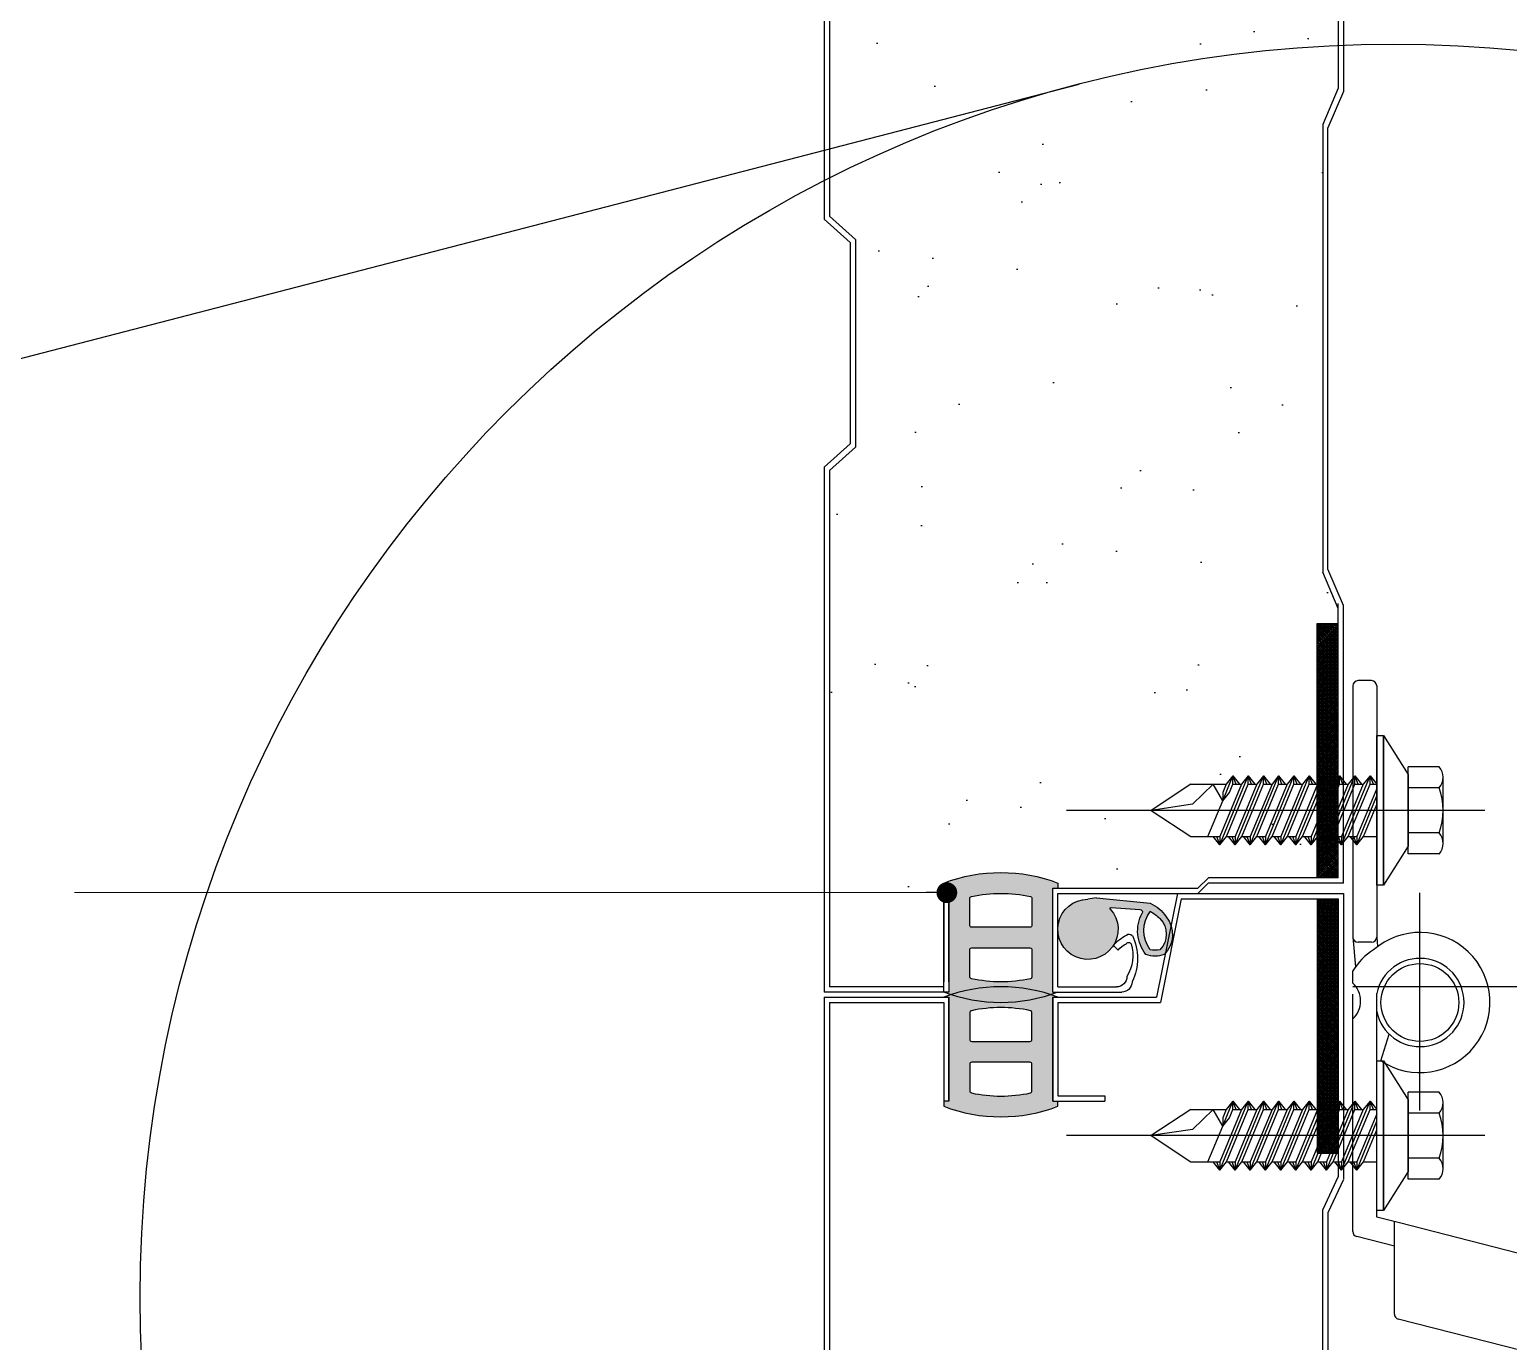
# Model space of a CAD drawing. Header units: millimetres. Extents: x 1448 to 104164, y -19509 to -89.
# Drawn here: x 103121.1 to 103263.5, y -901.5 to -775.2 of the extents above; entities that cross this region are included whole.
import ezdxf

# ---------------------------------------------------------------- set-up
doc = ezdxf.new("R2010")
doc.units = ezdxf.units.MM
doc.header["$LTSCALE"] = 60
doc.header["$MEASUREMENT"] = 0
doc.header["$PDSIZE"] = -10
doc.linetypes.add('CEN', pattern=[62, 60, -1, 0, -1])
doc.layers.get('0').update_dxf_attribs({"linetype": 'CONTINUOUS'})
doc.layers.get('Defpoints').update_dxf_attribs({"color": 171, "linetype": 'CONTINUOUS'})
for name, color, linetype in [('2', 3, 'CONTINUOUS'), ('BOLT', 8, 'CONTINUOUS'), ('cen', 14, 'CONTINUOUS'), ('DIM', 7, 'CONTINUOUS'), ('PANEL', 9, 'CONTINUOUS'), ('WID', 7, 'CONTINUOUS')]:
    doc.layers.add(name, color=color, linetype=linetype)
doc.styles.add('0T-OUT', font='H2GTRE.TTF')
doc.dimstyles.new('MAIN', dxfattribs={"dimtxt": 1.5, "dimasz": 0.5, "dimexe": 1, "dimexo": 2, "dimgap": 1, "dimtad": 1, "dimdec": 0, "dimdsep": 46, "dimlunit": 6, "dimtxsty": '0T-OUT', "dimblk": 'DOT', "dimcen": 2.5, "dimdle": 2, "dimclrd": 256, "dimclre": 256, "dimclrt": 3, "dimadec": 0, "dimazin": 0, "dimtfac": 1, "dimtdec": 0, "dimtix": 1, "dimtmove": 2, "dimatfit": 3, "dimldrblk": 'DOT', "dimfxl": 1, "dimtvp": 1, "dimtolj": 1, "dimtzin": 0, "dimlwd": 0, "dimlwe": 0, "dimarcsym": 0})

# ---------------------------------------------------------------- blocks, each defined once
blk = doc.blocks.new('*X8')
at = {"color": 0}
for p, q in [((586.88, 374.93), (588.76, 376.8)), ((586.88, 375.1), (588.58, 376.8)), ((586.88, 375.28), (588.4, 376.8)), ((586.88, 375.46), (588.23, 376.8)), ((586.88, 375.63), (588.05, 376.8)), ((586.88, 375.81), (587.87, 376.8)), ((586.88, 375.99), (587.7, 376.8)), ((586.88, 376.16), (587.52, 376.8)), ((586.88, 376.34), (587.34, 376.8)), ((586.88, 376.52), (587.17, 376.8)), ((586.88, 376.69), (586.99, 376.8)), ((588.86, 374.75), (586.88, 376.73)), ((588.68, 374.75), (586.88, 376.55)), ((588.5, 374.75), (586.88, 376.37)), ((588.33, 374.75), (586.88, 376.2)), ((588.15, 374.75), (586.88, 376.02)), ((589.03, 374.75), (586.98, 376.8)), ((587.06, 374.75), (589.11, 376.8)), ((589.21, 374.75), (587.16, 376.8)), ((587.24, 374.75), (589.29, 376.8)), ((589.39, 374.75), (587.34, 376.8)), ((587.41, 374.75), (589.46, 376.8)), ((589.56, 374.75), (587.51, 376.8)), ((587.59, 374.75), (589.64, 376.8)), ((589.74, 374.75), (587.69, 376.8)), ((587.77, 374.75), (589.82, 376.8)), ((589.92, 374.75), (587.87, 376.8)), ((587.95, 374.75), (590, 376.8)), ((590.09, 374.75), (588.04, 376.8)), ((588.12, 374.75), (590.17, 376.8)), ((590.27, 374.75), (588.22, 376.8)), ((588.3, 374.75), (590.35, 376.8)), ((590.45, 374.75), (588.4, 376.8)), ((588.48, 374.75), (590.53, 376.8)), ((590.63, 374.75), (588.58, 376.8)), ((588.65, 374.75), (590.7, 376.8)), ((590.8, 374.75), (588.75, 376.8)), ((588.83, 374.75), (590.88, 376.8)), ((590.98, 374.75), (588.93, 376.8)), ((589.01, 374.75), (591.06, 376.8)), ((591.16, 374.75), (589.11, 376.8)), ((589.18, 374.75), (591.23, 376.8)), ((591.33, 374.75), (589.28, 376.8)), ((589.36, 374.75), (591.41, 376.8)), ((591.51, 374.75), (589.46, 376.8)), ((589.54, 374.75), (591.59, 376.8)), ((591.69, 374.75), (589.64, 376.8)), ((589.71, 374.75), (591.76, 376.8)), ((591.86, 374.75), (589.81, 376.8)), ((589.89, 374.75), (591.94, 376.8)), ((592.04, 374.75), (589.99, 376.8)), ((590.07, 374.75), (592.12, 376.8)), ((592.22, 374.75), (590.17, 376.8)), ((590.24, 374.75), (592.29, 376.8)), ((592.39, 374.75), (590.34, 376.8)), ((590.42, 374.75), (592.47, 376.8)), ((592.57, 374.75), (590.52, 376.8)), ((590.6, 374.75), (592.65, 376.8)), ((592.75, 374.75), (590.7, 376.8)), ((590.77, 374.75), (592.82, 376.8)), ((592.92, 374.75), (590.87, 376.8)), ((590.95, 374.75), (593, 376.8)), ((593.1, 374.75), (591.05, 376.8)), ((591.13, 374.75), (593.18, 376.8)), ((593.28, 374.75), (591.23, 376.8)), ((591.3, 374.75), (593.35, 376.8)), ((593.45, 374.75), (591.4, 376.8)), ((591.48, 374.75), (593.53, 376.8)), ((593.63, 374.75), (591.58, 376.8)), ((591.66, 374.75), (593.71, 376.8)), ((593.81, 374.75), (591.76, 376.8)), ((591.83, 374.75), (593.88, 376.8)), ((593.98, 374.75), (591.93, 376.8)), ((592.01, 374.75), (594.06, 376.8)), ((594.16, 374.75), (592.11, 376.8)), ((592.19, 374.75), (594.24, 376.8)), ((594.34, 374.75), (592.29, 376.8)), ((592.36, 374.75), (594.41, 376.8)), ((594.51, 374.75), (592.46, 376.8)), ((592.54, 374.75), (594.59, 376.8)), ((594.69, 374.75), (592.64, 376.8)), ((592.72, 374.75), (594.77, 376.8)), ((594.87, 374.75), (592.82, 376.8)), ((592.89, 374.75), (594.94, 376.8)), ((595.04, 374.75), (592.99, 376.8)), ((593.07, 374.75), (595.12, 376.8)), ((595.22, 374.75), (593.17, 376.8)), ((593.25, 374.75), (595.3, 376.8)), ((595.4, 374.75), (593.35, 376.8)), ((593.43, 374.75), (595.48, 376.8)), ((595.57, 374.75), (593.52, 376.8)), ((593.6, 374.75), (595.65, 376.8)), ((595.75, 374.75), (593.7, 376.8)), ((593.78, 374.75), (595.83, 376.8)), ((595.93, 374.75), (593.88, 376.8)), ((593.96, 374.75), (596.01, 376.8)), ((596.11, 374.75), (594.06, 376.8)), ((594.13, 374.75), (596.18, 376.8)), ((596.28, 374.75), (594.23, 376.8)), ((594.31, 374.75), (596.36, 376.8)), ((596.46, 374.75), (594.41, 376.8)), ((594.49, 374.75), (596.54, 376.8)), ((596.64, 374.75), (594.59, 376.8)), ((594.66, 374.75), (596.71, 376.8)), ((596.81, 374.75), (594.76, 376.8)), ((594.84, 374.75), (596.89, 376.8)), ((596.99, 374.75), (594.94, 376.8)), ((595.02, 374.75), (597.07, 376.8)), ((597.17, 374.75), (595.12, 376.8)), ((595.19, 374.75), (597.24, 376.8)), ((597.34, 374.75), (595.29, 376.8)), ((595.37, 374.75), (597.42, 376.8)), ((597.52, 374.75), (595.47, 376.8)), ((595.55, 374.75), (597.6, 376.8)), ((597.7, 374.75), (595.65, 376.8)), ((595.72, 374.75), (597.77, 376.8)), ((597.87, 374.75), (595.82, 376.8)), ((595.9, 374.75), (597.95, 376.8)), ((598.05, 374.75), (596, 376.8)), ((596.08, 374.75), (598.13, 376.8)), ((598.23, 374.75), (596.18, 376.8)), ((596.25, 374.75), (598.3, 376.8)), ((598.4, 374.75), (596.35, 376.8)), ((596.43, 374.75), (598.48, 376.8)), ((598.58, 374.75), (596.53, 376.8)), ((596.61, 374.75), (598.66, 376.8)), ((598.76, 374.75), (596.71, 376.8)), ((596.78, 374.75), (598.83, 376.8)), ((598.93, 374.75), (596.88, 376.8)), ((596.96, 374.75), (599.01, 376.8)), ((599.11, 374.75), (597.06, 376.8)), ((597.14, 374.75), (599.19, 376.8)), ((599.29, 374.75), (597.24, 376.8)), ((597.31, 374.75), (599.36, 376.8)), ((599.46, 374.75), (597.41, 376.8)), ((597.49, 374.75), (599.54, 376.8)), ((599.64, 374.75), (597.59, 376.8)), ((597.67, 374.75), (599.72, 376.8)), ((599.82, 374.75), (597.77, 376.8)), ((597.84, 374.75), (599.89, 376.8)), ((599.99, 374.75), (597.94, 376.8)), ((598.02, 374.75), (600.07, 376.8)), ((600.17, 374.75), (598.12, 376.8)), ((598.2, 374.75), (600.25, 376.8)), ((600.35, 374.75), (598.3, 376.8)), ((598.37, 374.75), (600.42, 376.8)), ((600.52, 374.75), (598.47, 376.8)), ((598.55, 374.75), (600.6, 376.8)), ((600.7, 374.75), (598.65, 376.8)), ((598.73, 374.75), (600.78, 376.8)), ((600.88, 374.75), (598.83, 376.8)), ((598.91, 374.75), (600.96, 376.8)), ((601.05, 374.75), (599, 376.8)), ((599.08, 374.75), (601.13, 376.8)), ((601.23, 374.75), (599.18, 376.8)), ((599.26, 374.75), (601.31, 376.8)), ((601.41, 374.75), (599.36, 376.8)), ((599.44, 374.75), (601.49, 376.8)), ((601.59, 374.75), (599.54, 376.8)), ((599.61, 374.75), (601.66, 376.8)), ((601.76, 374.75), (599.71, 376.8)), ((599.79, 374.75), (601.84, 376.8)), ((601.94, 374.75), (599.89, 376.8)), ((599.97, 374.75), (602.02, 376.8)), ((602.12, 374.75), (600.07, 376.8)), ((600.14, 374.75), (602.19, 376.8)), ((602.29, 374.75), (600.24, 376.8)), ((600.32, 374.75), (602.37, 376.8)), ((602.47, 374.75), (600.42, 376.8)), ((600.5, 374.75), (602.55, 376.8)), ((602.65, 374.75), (600.6, 376.8)), ((600.67, 374.75), (602.72, 376.8)), ((602.82, 374.75), (600.77, 376.8)), ((600.85, 374.75), (602.9, 376.8)), ((603, 374.75), (600.95, 376.8)), ((601.03, 374.75), (603.08, 376.8)), ((603.18, 374.75), (601.13, 376.8)), ((601.2, 374.75), (603.25, 376.8)), ((603.35, 374.75), (601.3, 376.8)), ((601.38, 374.75), (603.43, 376.8)), ((603.53, 374.75), (601.48, 376.8)), ((601.56, 374.75), (603.61, 376.8)), ((603.71, 374.75), (601.66, 376.8)), ((601.73, 374.75), (603.78, 376.8)), ((603.88, 374.75), (601.83, 376.8)), ((601.91, 374.75), (603.96, 376.8)), ((604.06, 374.75), (602.01, 376.8)), ((602.09, 374.75), (604.14, 376.8)), ((604.24, 374.75), (602.19, 376.8)), ((602.26, 374.75), (604.31, 376.8)), ((604.41, 374.75), (602.36, 376.8)), ((602.44, 374.75), (604.49, 376.8)), ((604.59, 374.75), (602.54, 376.8)), ((602.62, 374.75), (604.67, 376.8)), ((604.77, 374.75), (602.72, 376.8)), ((602.79, 374.75), (604.84, 376.8)), ((604.94, 374.75), (602.89, 376.8)), ((602.97, 374.75), (605.02, 376.8)), ((605.12, 374.75), (603.07, 376.8)), ((603.15, 374.75), (605.2, 376.8)), ((605.3, 374.75), (603.25, 376.8)), ((603.32, 374.75), (605.37, 376.8)), ((605.47, 374.75), (603.42, 376.8)), ((603.5, 374.75), (605.55, 376.8)), ((605.65, 374.75), (603.6, 376.8)), ((603.68, 374.75), (605.73, 376.8)), ((605.83, 374.75), (603.78, 376.8)), ((603.85, 374.75), (605.9, 376.8)), ((606, 374.75), (603.95, 376.8)), ((604.03, 374.75), (606.08, 376.8)), ((606.18, 374.75), (604.13, 376.8)), ((604.21, 374.75), (606.26, 376.8)), ((606.36, 374.75), (604.31, 376.8)), ((604.39, 374.75), (606.44, 376.8)), ((606.54, 374.75), (604.49, 376.8)), ((604.56, 374.75), (606.61, 376.8)), ((606.71, 374.75), (604.66, 376.8)), ((604.74, 374.75), (606.79, 376.8)), ((606.89, 374.75), (604.84, 376.8)), ((604.92, 374.75), (606.97, 376.8)), ((607.07, 374.75), (605.02, 376.8)), ((605.09, 374.75), (607.14, 376.8)), ((607.24, 374.75), (605.19, 376.8)), ((605.27, 374.75), (607.32, 376.8)), ((607.42, 374.75), (605.37, 376.8)), ((605.45, 374.75), (607.5, 376.8)), ((607.6, 374.75), (605.55, 376.8)), ((605.62, 374.75), (607.67, 376.8)), ((607.77, 374.75), (605.72, 376.8)), ((605.8, 374.75), (607.85, 376.8)), ((607.95, 374.75), (605.9, 376.8)), ((605.98, 374.75), (608.03, 376.8)), ((608.13, 374.75), (606.08, 376.8)), ((606.15, 374.75), (608.2, 376.8)), ((608.3, 374.75), (606.25, 376.8)), ((606.33, 374.75), (608.38, 376.8)), ((608.48, 374.75), (606.43, 376.8)), ((606.51, 374.75), (608.56, 376.8)), ((608.66, 374.75), (606.61, 376.8)), ((606.68, 374.75), (608.73, 376.8)), ((608.83, 374.75), (606.78, 376.8)), ((606.86, 374.75), (608.91, 376.8)), ((609.01, 374.75), (606.96, 376.8)), ((607.04, 374.75), (609.09, 376.8)), ((609.19, 374.75), (607.14, 376.8)), ((607.21, 374.75), (609.26, 376.8)), ((609.36, 374.75), (607.31, 376.8)), ((607.39, 374.75), (609.44, 376.8)), ((609.54, 374.75), (607.49, 376.8)), ((607.57, 374.75), (609.62, 376.8)), ((609.72, 374.75), (607.67, 376.8)), ((607.74, 374.75), (609.79, 376.8)), ((609.89, 374.75), (607.84, 376.8)), ((607.92, 374.75), (609.97, 376.8)), ((610.07, 374.75), (608.02, 376.8)), ((608.1, 374.75), (610.15, 376.8)), ((610.25, 374.75), (608.2, 376.8)), ((608.27, 374.75), (610.32, 376.8)), ((610.42, 374.75), (608.37, 376.8)), ((608.45, 374.75), (610.5, 376.8)), ((610.6, 374.75), (608.55, 376.8)), ((608.63, 374.75), (610.68, 376.8)), ((610.78, 374.75), (608.73, 376.8)), ((608.8, 374.75), (610.85, 376.8)), ((610.95, 374.75), (608.9, 376.8)), ((608.98, 374.75), (611.03, 376.8)), ((611.13, 374.75), (609.08, 376.8)), ((609.16, 374.75), (611.21, 376.8)), ((611.31, 374.75), (609.26, 376.8)), ((611.38, 374.86), (609.43, 376.8)), ((609.51, 374.75), (611.38, 376.62)), ((611.38, 375.03), (609.61, 376.8)), ((609.69, 374.75), (611.38, 376.45)), ((611.38, 375.21), (609.79, 376.8)), ((609.87, 374.75), (611.38, 376.27)), ((611.38, 375.39), (609.97, 376.8)), ((610.04, 374.75), (611.38, 376.09)), ((611.38, 375.56), (610.14, 376.8)), ((611.38, 375.74), (610.32, 376.8)), ((611.38, 375.92), (610.5, 376.8)), ((611.38, 376.09), (610.67, 376.8)), ((611.38, 376.27), (610.85, 376.8)), ((611.38, 376.45), (611.03, 376.8)), ((611.38, 376.62), (611.2, 376.8)), ((587.97, 374.75), (586.88, 375.84)), ((587.8, 374.75), (586.88, 375.67)), ((587.62, 374.75), (586.88, 375.49)), ((587.44, 374.75), (586.88, 375.31)), ((587.27, 374.75), (586.88, 375.14)), ((587.09, 374.75), (586.88, 374.96)), ((586.91, 374.75), (586.88, 374.78)), ((610.22, 374.75), (611.38, 375.91)), ((610.4, 374.75), (611.38, 375.74)), ((610.57, 374.75), (611.38, 375.56)), ((610.75, 374.75), (611.38, 375.38)), ((610.93, 374.75), (611.38, 375.21)), ((611.1, 374.75), (611.38, 375.03)), ((611.28, 374.75), (611.38, 374.85))]:
    blk.add_line(p, q, dxfattribs=at)
blk = doc.blocks.new('SCREW')
at = {"ltscale": 0.3}
h = blk.add_hatch(color=256, dxfattribs=at)
h.paths.add_polyline_path([(-17822.67, 501566.09), (-17822.17, 501566.09, 0.183952), (-17833.17, 501566.09), (-17832.67, 501566.09), (-17832.67, 501556.09), (-17833.17, 501556.09), (-17833.17, 501555.59, 0.183952), (-17822.17, 501555.59), (-17822.17, 501556.09), (-17822.67, 501556.09)])
h.paths.add_polyline_path([(-17824.67, 501562.04, -0.414214), (-17824.87, 501561.84), (-17830.47, 501561.84, -0.414214), (-17830.67, 501562.04), (-17830.67, 501564.6, -0.353166), (-17830.51, 501564.8, -0.106822), (-17824.83, 501564.8, -0.353167), (-17824.67, 501564.6)], flags=16)
h.paths.add_polyline_path([(-17824.67, 501559.64), (-17824.67, 501557.08, -0.353166), (-17824.83, 501556.88, -0.106822), (-17830.51, 501556.88, -0.353167), (-17830.67, 501557.08), (-17830.67, 501559.64, -0.414214), (-17830.47, 501559.84), (-17824.87, 501559.84, -0.414214)], flags=16)
h = blk.add_hatch(color=256, dxfattribs=at)
h.paths.add_polyline_path([(-17819.3, 501557.14), (-17818.45, 501557), (-17813.29, 501557.53, 0.151824), (-17811.76, 501558.84, 0.386669), (-17811.94, 501562.47, 0.178134), (-17813.7, 501562.47, 0.298755), (-17814.07, 501558.51, -0.584984), (-17814.28, 501558.13), (-17817.03, 501557.93, -0.709673), (-17817.12, 501558.09, 1.396457), (-17822.17, 501560.26), (-17822.17, 501559.81, 0.389014)])
h.paths.add_polyline_path([(-17813.28, 501562, 0.329487), (-17813.28, 501558.31, 0.09197), (-17812.25, 501559.13, 0.386814), (-17812.35, 501562, 0.102245)], flags=16)
at = {"layer": '2', "ltscale": 0.3}
h = blk.add_hatch(dxfattribs=at)
h.set_pattern_fill('AR-SAND', scale=10, style=0)
h.set_pattern_definition([(37.5, (0, 0), (-0.6299336, 19.2682377), [0, -15.2, 0, -17, 0, -16.25]), (7.5, (0, 0), (17.697767, 28.2214607), [0, -8.2, 0, -13.7, 0, -5.25]), (327.5, (-12.3, 0), (31.1414186, 0.05659054), [0, -5, 0, -18, 0, -23.5]), (317.5, (-12.3, 0), (30.061266, 8.7767556), [0, -2.5, 0, -11.8, 0, -13.5])])
h.paths.add_polyline_path([(-17795.17, 501479.03), (-17796.67, 501482.53), (-17796.67, 501525.65), (-17795.17, 501529.15), (-17795.17, 501530.59), (-17797.22, 501530.59), (-17797.22, 501555.09), (-17807.67, 501555.09), (-17808.69, 501556.09), (-17822.17, 501556.09), (-17822.17, 501555.59, -0.183952), (-17833.17, 501555.59), (-17833.17, 501556.09), (-17833.17, 501565.59), (-17844.17, 501565.59), (-17844.17, 501515.84), (-17841.67, 501513.59), (-17841.67, 501493.59), (-17844.17, 501491.34), (-17844.17, 501390.84), (-17841.67, 501388.59), (-17841.67, 501368.59), (-17844.17, 501366.34), (-17844.17, 501265.84), (-17841.67, 501263.59), (-17841.67, 501243.59), (-17844.17, 501241.34), (-17844.17, 501140.84), (-17841.67, 501138.59), (-17841.67, 501118.59), (-17844.17, 501116.34), (-17844.17, 501066.59), (-17833.17, 501066.59), (-17833.17, 501076.09), (-17833.17, 501076.59, -0.183952), (-17822.17, 501076.59), (-17822.17, 501076.09), (-17817.67, 501076.09), (-17817.67, 501075.59), (-17822.17, 501075.59), (-17822.17, 501066.59), (-17812.3, 501066.59), (-17810.3, 501056.59), (-17797.22, 501056.59), (-17797.22, 501081.09), (-17795.17, 501081.09), (-17795.17, 501083.34), (-17796.67, 501086.53), (-17796.67, 501129.65), (-17795.17, 501133.15), (-17795.17, 501182.03), (-17796.67, 501185.53), (-17796.67, 501228.65), (-17795.17, 501232.15), (-17795.17, 501281.03), (-17796.67, 501284.53), (-17796.67, 501327.65), (-17795.17, 501331.15), (-17795.17, 501380.03), (-17796.67, 501383.53), (-17796.67, 501426.65), (-17795.17, 501430.15)])
for p, q in [((-17832.67, 501556.09), (-17832.67, 501566.09)), ((-17822.67, 501566.09), (-17822.67, 501556.09)), ((-17833.17, 501565.59), (-17833.17, 501556.09)), ((-17832.67, 501565.09), (-17832.67, 501556.09)), ((-17832.67, 501556.09), (-17832.67, 501565.09)), ((-17832.67, 501556.09), (-17832.67, 501565.09)), ((-17832.67, 501565.09), (-17832.67, 501556.09)), ((-17832.67, 501564.09), (-17832.67, 501558.09)), ((-17822.67, 501564.09), (-17822.67, 501558.09)), ((-17832.67, 501556.09), (-17833.17, 501556.09)), ((-17832.67, 501556.09), (-17833.17, 501556.09)), ((-17797.22, 501555.09), (-17797.22, 501530.59)), ((-17797.22, 501530.59), (-17795.17, 501530.59))]:
    blk.add_line(p, q)
at = {"layer": 'PANEL'}
for p, q in [((-17844.67, 501515.53), (-17844.67, 501566.09)), ((-17832.67, 501566.09), (-17844.67, 501566.09)), ((-17833.17, 501566.09), (-17833.17, 501565.59)), ((-17822.67, 501566.09), (-17816.03, 501566.09)), ((-17844.17, 501515.84), (-17844.17, 501565.59)), ((-17833.17, 501565.59), (-17844.17, 501565.59)), ((-17833.17, 501556.59), (-17833.17, 501565.09)), ((-17822.17, 501565.59), (-17822.17, 501556.59)), ((-17822.17, 501565.59), (-17816.53, 501565.59)), ((-17816.82, 501561.59), (-17816.37, 501562.05)), ((-17822.67, 501556.09), (-17808.69, 501556.09)), ((-17822.17, 501556.59), (-17808.69, 501556.59)), ((-17808.69, 501556.59), (-17807.69, 501555.59)), ((-17808.69, 501556.09), (-17807.67, 501555.09)), ((-17794.67, 501555.59), (-17807.69, 501555.59)), ((-17795.17, 501555.09), (-17807.67, 501555.09)), ((-17795.17, 501555.09), (-17795.17, 501528.65)), ((-17794.67, 501555.59), (-17794.67, 501528.84)), ((-17795.17, 501529.15), (-17796.67, 501525.65)), ((-17794.67, 501528.84), (-17796.17, 501525.34)), ((-17796.67, 501482.53), (-17796.67, 501525.65)), ((-17796.17, 501525.34), (-17796.17, 501482.84)), ((-17844.67, 501515.53), (-17842.17, 501513.28)), ((-17844.17, 501515.84), (-17841.67, 501513.59)), ((-17842.17, 501493.9), (-17842.17, 501513.28)), ((-17841.67, 501493.59), (-17841.67, 501513.59)), ((-17844.67, 501491.65), (-17842.17, 501493.9)), ((-17844.17, 501491.34), (-17841.67, 501493.59)), ((-17844.67, 501390.53), (-17844.67, 501491.65)), ((-17844.17, 501390.84), (-17844.17, 501491.34)), ((-17795.17, 501479.03), (-17796.67, 501482.53)), ((-17794.67, 501479.34), (-17796.17, 501482.84)), ((-17795.17, 501430.15), (-17795.17, 501479.03)), ((-17794.67, 501429.84), (-17794.67, 501479.34))]:
    blk.add_line(p, q, dxfattribs=at)
blk.add_lwpolyline([(-17815.13, 501561.45, 0.221108), (-17815.53, 501564.59, 0.414214), (-17816.53, 501565.59)], format="xyb", dxfattribs=at)
for centre, radius, start, end in [((-17816.03, 501565.09), 1, 0, 90), ((-17819.66, 501562.83), 5.15, 334.6416, 25.9827), ((-17814.03, 501563.86), 3.6, 218.9897, 244.6096), ((-17814.85, 501563.19), 1.9, 217.0532, 247.355), ((-17815.36, 501561.55), 0.25, 205.5384, 337.4327), ((-17815.3, 501560.9), 0.4, 227.2484, 317.0237)]:
    blk.add_arc(centre, radius, start, end, dxfattribs=at)
at = {"layer": 'WID', "color": 4}
for p, q in [((-17818.45, 501557), (-17813.29, 501557.53)), ((-17817.05, 501557.93), (-17814.28, 501558.13))]:
    blk.add_line(p, q, dxfattribs=at)
at = {"layer": 'WID'}
for p, q in [((-17833.17, 501556.09), (-17833.17, 501555.59)), ((-17822.17, 501555.59), (-17822.17, 501556.09)), ((-17818.45, 501557), (-17819.3, 501557.14))]:
    blk.add_line(p, q, dxfattribs=at)
for points in [[(-17824.87, 501561.84, 0.414214), (-17824.67, 501562.04), (-17824.67, 501564.6, 0.353163), (-17824.83, 501564.8, 0.106823), (-17830.51, 501564.8, 0.353163), (-17830.67, 501564.6), (-17830.67, 501562.04, 0.414214), (-17830.47, 501561.84)], [(-17824.83, 501556.88, 0.353163), (-17824.67, 501557.08), (-17824.67, 501559.64, 0.414214), (-17824.87, 501559.84), (-17830.47, 501559.84, 0.414214), (-17830.67, 501559.64), (-17830.67, 501557.08, 0.353163), (-17830.51, 501556.88, 0.106823)]]:
    blk.add_lwpolyline(points, format="xyb", close=True, dxfattribs=at)
at = {"layer": 'WID', "color": 4}
blk.add_lwpolyline([(-17813.29, 501557.53, 0.151824), (-17811.76, 501558.84, 0.386669), (-17811.94, 501562.47, 0.178134), (-17813.7, 501562.47, 0.300876), (-17814.06, 501558.49)], format="xyb", dxfattribs=at)
at = {"layer": 'WID'}
for centre, radius, start, end in [((-17827.67, 501551.65), 15.46, 69.1537, 110.8463), ((-17817.05, 501558.03), 0.1, 138.8627, 270), ((-17827.67, 501570.03), 15.46, 249.1537, 290.8463)]:
    blk.add_arc(centre, radius, start, end, dxfattribs=at)
at = {"layer": 'WID', "color": 4}
for centre, radius, start, end in [((-17819.28, 501560.04), 2.9, 317.9056, 269.4832), ((-17810.78, 501560.16), 3.11, 143.5272, 216.4728), ((-17812.82, 501559.76), 2.3, 78.3241, 101.6759), ((-17813.88, 501560.51), 2.14, 315.6901, 44.3099), ((-17814.97, 501561.49), 3.6, 297.8838, 316.5087), ((-17814.28, 501558.38), 0.25, 270, 24.8363)]:
    blk.add_arc(centre, radius, start, end, dxfattribs=at)
at = {"rotation": 90}
blk.add_blockref('*X8', (-17420.42, 500943.71), dxfattribs=at)
blk = doc.blocks.new('SH')
at = {"color": 7, "linetype": 'CEN'}
for p, q in [((-17791.97, 501589.09), (-17793.27, 501589.09)), ((-17791.97, 501563.89), (-17793.27, 501563.89))]:
    blk.add_line(p, q, dxfattribs=at)
at = {"color": 1}
blk.add_line((-17787.31, 501547.68), (-17787.31, 501568.66), dxfattribs=at)
at = {"color": 7}
for p, q in [((-17793.77, 501559.96), (-17793.77, 501561.13)), ((-17791.47, 501537.42), (-17791.47, 501558.96)), ((-17793.77, 501536.03), (-17793.77, 501556.51)), ((-17789.77, 501528.08), (-17789.77, 501536.99))]:
    blk.add_line(p, q, dxfattribs=at)
for p, q in [((-17789.27, 501536.86), (-17791.47, 501537.42)), ((-17772.25, 501532.5), (-17789.27, 501536.86)), ((-17789.77, 501534.61), (-17793.39, 501535.54)), ((-17724.85, 501511.06), (-17789.39, 501527.6))]:
    blk.add_line(p, q)
for centre, start, end in [((-17793.27, 501588.59), 90, 180), ((-17791.97, 501588.59), 0, 90), ((-17793.27, 501564.39), 180, 270), ((-17791.97, 501564.39), 270, 0)]:
    blk.add_arc(centre, 0.5, start, end, dxfattribs=at)
for centre in [(-17793.27, 501536.03), (-17789.27, 501528.08)]:
    blk.add_arc(centre, 0.5, 180, 255.6272)
at = {"layer": '2', "ltscale": 0.3}
blk.add_line((-17793.77, 501556.51), (-17793.77, 501558.88), dxfattribs=at)
at = {"layer": 'Defpoints', "color": 0, "linetype": 'ByBlock'}
blk.add_point((-17786.09, 501558.09), dxfattribs=at)
at = {"layer": 'DIM', "color": 7}
for p, q in [((-17793.77, 501588.59), (-17793.77, 501564.39)), ((-17791.47, 501588.59), (-17791.47, 501564.39)), ((-17793.77, 501564.39), (-17793.52, 501561.51)), ((-17791.47, 501564.39), (-17791.39, 501563.47)), ((-17791.06, 501552.48), (-17790.27, 501555.05))]:
    blk.add_line(p, q, dxfattribs=at)
blk.add_circle((-17787.31, 501558.09), 3.75, dxfattribs=at)
for centre, radius, start, end in [((-17787.31, 501558.09), 6.75, 236.1855, 131.4873), ((-17788.65, 501558.07), 5.97, 121.6306, 149.0857), ((-17787.31, 501558.09), 4.25, 191.755, 168.245), ((-17795.39, 501558.23), 2.37, 313.3216, 46.6784)]:
    blk.add_arc(centre, radius, start, end, dxfattribs=at)
blk = doc.blocks.new('*X25')
at = {"color": 0}
for p, q in [((112.38, 374.89), (114.29, 376.8)), ((112.38, 375.07), (114.11, 376.8)), ((112.38, 375.25), (113.94, 376.8)), ((112.38, 375.43), (113.76, 376.8)), ((112.38, 375.6), (113.58, 376.8)), ((112.38, 375.78), (113.41, 376.8)), ((112.38, 375.96), (113.23, 376.8)), ((112.38, 376.13), (113.05, 376.8)), ((112.38, 376.31), (112.87, 376.8)), ((112.38, 376.49), (112.7, 376.8)), ((112.38, 376.66), (112.52, 376.8)), ((114.39, 374.75), (112.38, 376.76)), ((114.21, 374.75), (112.38, 376.58)), ((114.04, 374.75), (112.38, 376.41)), ((113.86, 374.75), (112.38, 376.23)), ((113.68, 374.75), (112.38, 376.05)), ((112.42, 374.75), (114.47, 376.8)), ((114.57, 374.75), (112.52, 376.8)), ((112.59, 374.75), (114.64, 376.8)), ((114.74, 374.75), (112.69, 376.8)), ((112.77, 374.75), (114.82, 376.8)), ((114.92, 374.75), (112.87, 376.8)), ((112.95, 374.75), (115, 376.8)), ((115.1, 374.75), (113.05, 376.8)), ((113.12, 374.75), (115.17, 376.8)), ((115.27, 374.75), (113.22, 376.8)), ((113.3, 374.75), (115.35, 376.8)), ((115.45, 374.75), (113.4, 376.8)), ((113.48, 374.75), (115.53, 376.8)), ((115.63, 374.75), (113.58, 376.8)), ((113.65, 374.75), (115.7, 376.8)), ((115.8, 374.75), (113.75, 376.8)), ((113.83, 374.75), (115.88, 376.8)), ((115.98, 374.75), (113.93, 376.8)), ((114.01, 374.75), (116.06, 376.8)), ((116.16, 374.75), (114.11, 376.8)), ((114.18, 374.75), (116.23, 376.8)), ((116.33, 374.75), (114.28, 376.8)), ((114.36, 374.75), (116.41, 376.8)), ((116.51, 374.75), (114.46, 376.8)), ((114.54, 374.75), (116.59, 376.8)), ((116.69, 374.75), (114.64, 376.8)), ((114.71, 374.75), (116.76, 376.8)), ((116.86, 374.75), (114.81, 376.8)), ((114.89, 374.75), (116.94, 376.8)), ((117.04, 374.75), (114.99, 376.8)), ((115.07, 374.75), (117.12, 376.8)), ((117.22, 374.75), (115.17, 376.8)), ((115.24, 374.75), (117.29, 376.8)), ((117.39, 374.75), (115.34, 376.8)), ((115.42, 374.75), (117.47, 376.8)), ((117.57, 374.75), (115.52, 376.8)), ((115.6, 374.75), (117.65, 376.8)), ((117.75, 374.75), (115.7, 376.8)), ((115.77, 374.75), (117.82, 376.8)), ((117.92, 374.75), (115.87, 376.8)), ((115.95, 374.75), (118, 376.8)), ((118.1, 374.75), (116.05, 376.8)), ((116.13, 374.75), (118.18, 376.8)), ((118.28, 374.75), (116.23, 376.8)), ((116.3, 374.75), (118.35, 376.8)), ((118.45, 374.75), (116.4, 376.8)), ((116.48, 374.75), (118.53, 376.8)), ((118.63, 374.75), (116.58, 376.8)), ((116.66, 374.75), (118.71, 376.8)), ((118.81, 374.75), (116.76, 376.8)), ((116.84, 374.75), (118.89, 376.8)), ((118.98, 374.75), (116.93, 376.8)), ((117.01, 374.75), (119.06, 376.8)), ((119.16, 374.75), (117.11, 376.8)), ((117.19, 374.75), (119.24, 376.8)), ((119.34, 374.75), (117.29, 376.8)), ((117.37, 374.75), (119.42, 376.8)), ((119.52, 374.75), (117.47, 376.8)), ((117.54, 374.75), (119.59, 376.8)), ((119.69, 374.75), (117.64, 376.8)), ((117.72, 374.75), (119.77, 376.8)), ((119.87, 374.75), (117.82, 376.8)), ((117.9, 374.75), (119.95, 376.8)), ((120.05, 374.75), (118, 376.8)), ((118.07, 374.75), (120.12, 376.8)), ((120.22, 374.75), (118.17, 376.8)), ((118.25, 374.75), (120.3, 376.8)), ((120.4, 374.75), (118.35, 376.8)), ((118.43, 374.75), (120.48, 376.8)), ((120.58, 374.75), (118.53, 376.8)), ((118.6, 374.75), (120.65, 376.8)), ((120.75, 374.75), (118.7, 376.8)), ((118.78, 374.75), (120.83, 376.8)), ((120.93, 374.75), (118.88, 376.8)), ((118.96, 374.75), (121.01, 376.8)), ((121.11, 374.75), (119.06, 376.8)), ((119.13, 374.75), (121.18, 376.8)), ((121.28, 374.75), (119.23, 376.8)), ((119.31, 374.75), (121.36, 376.8)), ((121.46, 374.75), (119.41, 376.8)), ((119.49, 374.75), (121.54, 376.8)), ((121.64, 374.75), (119.59, 376.8)), ((119.66, 374.75), (121.71, 376.8)), ((121.81, 374.75), (119.76, 376.8)), ((119.84, 374.75), (121.89, 376.8)), ((121.99, 374.75), (119.94, 376.8)), ((120.02, 374.75), (122.07, 376.8)), ((122.17, 374.75), (120.12, 376.8)), ((120.19, 374.75), (122.24, 376.8)), ((122.34, 374.75), (120.29, 376.8)), ((120.37, 374.75), (122.42, 376.8)), ((122.52, 374.75), (120.47, 376.8)), ((120.55, 374.75), (122.6, 376.8)), ((122.7, 374.75), (120.65, 376.8)), ((120.72, 374.75), (122.77, 376.8)), ((122.87, 374.75), (120.82, 376.8)), ((120.9, 374.75), (122.95, 376.8)), ((123.05, 374.75), (121, 376.8)), ((121.08, 374.75), (123.13, 376.8)), ((123.23, 374.75), (121.18, 376.8)), ((121.25, 374.75), (123.3, 376.8)), ((123.4, 374.75), (121.35, 376.8)), ((121.43, 374.75), (123.48, 376.8)), ((123.58, 374.75), (121.53, 376.8)), ((121.61, 374.75), (123.66, 376.8)), ((123.76, 374.75), (121.71, 376.8)), ((121.78, 374.75), (123.83, 376.8)), ((123.93, 374.75), (121.88, 376.8)), ((121.96, 374.75), (124.01, 376.8)), ((124.11, 374.75), (122.06, 376.8)), ((122.14, 374.75), (124.19, 376.8)), ((124.29, 374.75), (122.24, 376.8)), ((122.32, 374.75), (124.37, 376.8)), ((124.47, 374.75), (122.42, 376.8)), ((122.49, 374.75), (124.54, 376.8)), ((124.64, 374.75), (122.59, 376.8)), ((122.67, 374.75), (124.72, 376.8)), ((124.82, 374.75), (122.77, 376.8)), ((122.85, 374.75), (124.9, 376.8)), ((125, 374.75), (122.95, 376.8)), ((123.02, 374.75), (125.07, 376.8)), ((125.17, 374.75), (123.12, 376.8)), ((123.2, 374.75), (125.25, 376.8)), ((125.35, 374.75), (123.3, 376.8)), ((123.38, 374.75), (125.43, 376.8)), ((125.53, 374.75), (123.48, 376.8)), ((123.55, 374.75), (125.6, 376.8)), ((125.7, 374.75), (123.65, 376.8)), ((123.73, 374.75), (125.78, 376.8)), ((125.88, 374.75), (123.83, 376.8)), ((123.91, 374.75), (125.96, 376.8)), ((126.06, 374.75), (124.01, 376.8)), ((124.08, 374.75), (126.13, 376.8)), ((126.23, 374.75), (124.18, 376.8)), ((124.26, 374.75), (126.31, 376.8)), ((126.41, 374.75), (124.36, 376.8)), ((124.44, 374.75), (126.49, 376.8)), ((126.59, 374.75), (124.54, 376.8)), ((124.61, 374.75), (126.66, 376.8)), ((126.76, 374.75), (124.71, 376.8)), ((124.79, 374.75), (126.84, 376.8)), ((126.94, 374.75), (124.89, 376.8)), ((124.97, 374.75), (127.02, 376.8)), ((127.12, 374.75), (125.07, 376.8)), ((125.14, 374.75), (127.19, 376.8)), ((127.29, 374.75), (125.24, 376.8)), ((125.32, 374.75), (127.37, 376.8)), ((127.47, 374.75), (125.42, 376.8)), ((125.5, 374.75), (127.55, 376.8)), ((127.65, 374.75), (125.6, 376.8)), ((125.67, 374.75), (127.72, 376.8)), ((127.82, 374.75), (125.77, 376.8)), ((125.85, 374.75), (127.9, 376.8)), ((128, 374.75), (125.95, 376.8)), ((126.03, 374.75), (128.08, 376.8)), ((128.18, 374.75), (126.13, 376.8)), ((126.2, 374.75), (128.25, 376.8)), ((128.35, 374.75), (126.3, 376.8)), ((126.38, 374.75), (128.43, 376.8)), ((128.53, 374.75), (126.48, 376.8)), ((126.56, 374.75), (128.61, 376.8)), ((128.71, 374.75), (126.66, 376.8)), ((126.73, 374.75), (128.78, 376.8)), ((128.88, 374.75), (126.83, 376.8)), ((126.91, 374.75), (128.96, 376.8)), ((129.06, 374.75), (127.01, 376.8)), ((127.09, 374.75), (129.14, 376.8)), ((129.24, 374.75), (127.19, 376.8)), ((127.26, 374.75), (129.31, 376.8)), ((129.41, 374.75), (127.36, 376.8)), ((127.44, 374.75), (129.49, 376.8)), ((129.59, 374.75), (127.54, 376.8)), ((127.62, 374.75), (129.67, 376.8)), ((129.77, 374.75), (127.72, 376.8)), ((127.8, 374.75), (129.85, 376.8)), ((129.95, 374.75), (127.9, 376.8)), ((127.97, 374.75), (130.02, 376.8)), ((130.12, 374.75), (128.07, 376.8)), ((128.15, 374.75), (130.2, 376.8)), ((130.3, 374.75), (128.25, 376.8)), ((128.33, 374.75), (130.38, 376.8)), ((130.48, 374.75), (128.43, 376.8)), ((128.5, 374.75), (130.55, 376.8)), ((130.65, 374.75), (128.6, 376.8)), ((128.68, 374.75), (130.73, 376.8)), ((130.83, 374.75), (128.78, 376.8)), ((128.86, 374.75), (130.91, 376.8)), ((131.01, 374.75), (128.96, 376.8)), ((129.03, 374.75), (131.08, 376.8)), ((131.18, 374.75), (129.13, 376.8)), ((129.21, 374.75), (131.26, 376.8)), ((131.36, 374.75), (129.31, 376.8)), ((129.39, 374.75), (131.44, 376.8)), ((131.54, 374.75), (129.49, 376.8)), ((129.56, 374.75), (131.61, 376.8)), ((131.71, 374.75), (129.66, 376.8)), ((129.74, 374.75), (131.79, 376.8)), ((131.89, 374.75), (129.84, 376.8)), ((129.92, 374.75), (131.97, 376.8)), ((132.07, 374.75), (130.02, 376.8)), ((130.09, 374.75), (132.14, 376.8)), ((132.24, 374.75), (130.19, 376.8)), ((130.27, 374.75), (132.32, 376.8)), ((132.42, 374.75), (130.37, 376.8)), ((130.45, 374.75), (132.5, 376.8)), ((132.6, 374.75), (130.55, 376.8)), ((130.62, 374.75), (132.67, 376.8)), ((132.77, 374.75), (130.72, 376.8)), ((130.8, 374.75), (132.85, 376.8)), ((132.95, 374.75), (130.9, 376.8)), ((130.98, 374.75), (133.03, 376.8)), ((133.13, 374.75), (131.08, 376.8)), ((131.15, 374.75), (133.2, 376.8)), ((133.3, 374.75), (131.25, 376.8)), ((131.33, 374.75), (133.38, 376.8)), ((133.48, 374.75), (131.43, 376.8)), ((131.51, 374.75), (133.56, 376.8)), ((133.66, 374.75), (131.61, 376.8)), ((131.68, 374.75), (133.73, 376.8)), ((133.83, 374.75), (131.78, 376.8)), ((131.86, 374.75), (133.91, 376.8)), ((134.01, 374.75), (131.96, 376.8)), ((132.04, 374.75), (134.09, 376.8)), ((134.19, 374.75), (132.14, 376.8)), ((132.21, 374.75), (134.26, 376.8)), ((134.36, 374.75), (132.31, 376.8)), ((132.39, 374.75), (134.44, 376.8)), ((134.54, 374.75), (132.49, 376.8)), ((132.57, 374.75), (134.62, 376.8)), ((134.72, 374.75), (132.67, 376.8)), ((132.75, 374.75), (134.8, 376.8)), ((134.89, 374.75), (132.84, 376.8)), ((132.92, 374.75), (134.97, 376.8)), ((135.07, 374.75), (133.02, 376.8)), ((133.1, 374.75), (135.15, 376.8)), ((135.25, 374.75), (133.2, 376.8)), ((133.28, 374.75), (135.33, 376.8)), ((135.43, 374.75), (133.38, 376.8)), ((133.45, 374.75), (135.5, 376.8)), ((135.6, 374.75), (133.55, 376.8)), ((133.63, 374.75), (135.68, 376.8)), ((135.78, 374.75), (133.73, 376.8)), ((133.81, 374.75), (135.86, 376.8)), ((135.96, 374.75), (133.91, 376.8)), ((133.98, 374.75), (136.03, 376.8)), ((136.13, 374.75), (134.08, 376.8)), ((134.16, 374.75), (136.21, 376.8)), ((136.31, 374.75), (134.26, 376.8)), ((134.34, 374.75), (136.39, 376.8)), ((136.49, 374.75), (134.44, 376.8)), ((134.51, 374.75), (136.56, 376.8)), ((136.66, 374.75), (134.61, 376.8)), ((134.69, 374.75), (136.74, 376.8)), ((136.84, 374.75), (134.79, 376.8)), ((134.87, 374.75), (136.88, 376.77)), ((136.88, 374.89), (134.97, 376.8)), ((135.04, 374.75), (136.88, 376.59)), ((136.88, 375.06), (135.14, 376.8)), ((135.22, 374.75), (136.88, 376.41)), ((136.88, 375.24), (135.32, 376.8)), ((135.4, 374.75), (136.88, 376.24)), ((136.88, 375.42), (135.5, 376.8)), ((135.57, 374.75), (136.88, 376.06)), ((136.88, 375.59), (135.67, 376.8)), ((136.88, 375.77), (135.85, 376.8)), ((136.88, 375.95), (136.03, 376.8)), ((136.88, 376.12), (136.2, 376.8)), ((136.88, 376.3), (136.38, 376.8)), ((136.88, 376.48), (136.56, 376.8)), ((136.88, 376.65), (136.73, 376.8)), ((113.5, 374.75), (112.38, 375.88)), ((113.33, 374.75), (112.38, 375.7)), ((113.15, 374.75), (112.38, 375.52)), ((112.97, 374.75), (112.38, 375.35)), ((112.8, 374.75), (112.38, 375.17)), ((112.62, 374.75), (112.38, 374.99)), ((112.44, 374.75), (112.38, 374.82)), ((135.75, 374.75), (136.88, 375.88)), ((135.93, 374.75), (136.88, 375.71)), ((136.1, 374.75), (136.88, 375.53)), ((136.28, 374.75), (136.88, 375.35)), ((136.46, 374.75), (136.88, 375.18)), ((136.63, 374.75), (136.88, 375)), ((136.81, 374.75), (136.88, 374.82))]:
    blk.add_line(p, q, dxfattribs=at)
blk = doc.blocks.new('SELF')
at = {"layer": 'BOLT'}
for p, q in [((-19170.62, 501464.27), (-19174.32, 501464.27)), ((-19174.32, 501453.77), (-19174.32, 501464.27)), ((-19200.49, 501462.17), (-19196.23, 501462.17)), ((-19195.43, 501462.17), (-19194.4, 501462.17)), ((-19193.6, 501462.17), (-19192.57, 501462.17)), ((-19191.76, 501462.17), (-19190.73, 501462.17)), ((-19189.93, 501462.17), (-19188.9, 501462.17)), ((-19188.1, 501462.17), (-19187.07, 501462.17)), ((-19186.26, 501462.17), (-19185.24, 501462.17)), ((-19184.43, 501462.17), (-19183.4, 501462.17)), ((-19182.6, 501462.17), (-19181.57, 501462.17)), ((-19180.77, 501462.17), (-19179.74, 501462.17)), ((-19178.93, 501462.17), (-19178.12, 501462.17)), ((-19170.12, 501454.95), (-19170.12, 501463.09)), ((-19170.62, 501461.73), (-19174.32, 501461.73)), ((-19200.49, 501455.87), (-19197.01, 501455.87)), ((-19196.21, 501455.87), (-19195.18, 501455.87)), ((-19194.38, 501455.87), (-19193.35, 501455.87)), ((-19192.54, 501455.87), (-19191.51, 501455.87)), ((-19190.71, 501455.87), (-19189.68, 501455.87)), ((-19188.88, 501455.87), (-19187.85, 501455.87)), ((-19187.04, 501455.87), (-19186.02, 501455.87)), ((-19185.21, 501455.87), (-19184.18, 501455.87)), ((-19183.38, 501455.87), (-19182.35, 501455.87)), ((-19181.55, 501455.87), (-19180.52, 501455.87)), ((-19179.71, 501455.87), (-19178.12, 501455.87)), ((-19170.62, 501456.3), (-19174.32, 501456.3)), ((-19170.62, 501453.77), (-19174.32, 501453.77))]:
    blk.add_line(p, q, dxfattribs=at)
at = {"layer": 'BOLT', "color": 10}
for p, q in [((-19197.01, 501454.87), (-19193.6, 501463.17)), ((-19197.01, 501454.87), (-19193.6, 501463.17)), ((-19196.67, 501460.16), (-19195.43, 501463.17)), ((-19196.67, 501460.16), (-19195.43, 501463.17)), ((-19195.18, 501454.87), (-19191.76, 501463.17)), ((-19195.18, 501454.87), (-19191.76, 501463.17)), ((-19193.35, 501454.87), (-19189.93, 501463.17)), ((-19193.35, 501454.87), (-19189.93, 501463.17)), ((-19191.51, 501454.87), (-19188.1, 501463.17)), ((-19191.51, 501454.87), (-19188.1, 501463.17)), ((-19189.68, 501454.87), (-19186.26, 501463.17)), ((-19189.68, 501454.87), (-19186.26, 501463.17)), ((-19187.85, 501454.87), (-19184.43, 501463.17)), ((-19187.85, 501454.87), (-19184.43, 501463.17)), ((-19186.02, 501454.87), (-19182.6, 501463.17)), ((-19186.02, 501454.87), (-19182.6, 501463.17)), ((-19184.18, 501454.87), (-19180.77, 501463.17)), ((-19184.18, 501454.87), (-19180.77, 501463.17)), ((-19182.35, 501454.87), (-19178.93, 501463.17)), ((-19182.35, 501454.87), (-19178.93, 501463.17)), ((-19180.52, 501454.87), (-19178.12, 501460.77))]:
    blk.add_line(p, q, dxfattribs=at)
at = {"layer": 'BOLT'}
for points in [[(-19177.32, 501468.02), (-19177.32, 501450.02), (-19178.12, 501450.02), (-19178.12, 501468.02)], [(-19174.32, 501463.32), (-19174.32, 501454.72), (-19177.32, 501450.02), (-19177.32, 501468.02)], [(-19193.6, 501463.17), (-19194.4, 501462.17), (-19197.01, 501455.87), (-19197.01, 501454.87), (-19196.21, 501455.87), (-19193.6, 501462.17)], [(-19195.43, 501463.17), (-19196.23, 501462.17), (-19196.67, 501461.16), (-19196.67, 501460.16), (-19195.86, 501461.16), (-19195.43, 501462.17)], [(-19191.76, 501463.17), (-19192.57, 501462.17), (-19195.18, 501455.87), (-19195.18, 501454.87), (-19194.38, 501455.87), (-19191.76, 501462.17)], [(-19189.93, 501463.17), (-19190.73, 501462.17), (-19193.35, 501455.87), (-19193.35, 501454.87), (-19192.54, 501455.87), (-19189.93, 501462.17)], [(-19188.1, 501463.17), (-19188.9, 501462.17), (-19191.51, 501455.87), (-19191.51, 501454.87), (-19190.71, 501455.87), (-19188.1, 501462.17)], [(-19186.26, 501463.17), (-19187.07, 501462.17), (-19189.68, 501455.87), (-19189.68, 501454.87), (-19188.88, 501455.87), (-19186.26, 501462.17)], [(-19184.43, 501463.17), (-19185.24, 501462.17), (-19187.85, 501455.87), (-19187.85, 501454.87), (-19187.04, 501455.87), (-19184.43, 501462.17)], [(-19182.6, 501463.17), (-19183.4, 501462.17), (-19186.02, 501455.87), (-19186.02, 501454.87), (-19185.21, 501455.87), (-19182.6, 501462.17)], [(-19180.77, 501463.17), (-19181.57, 501462.17), (-19184.18, 501455.87), (-19184.18, 501454.87), (-19183.38, 501455.87), (-19180.77, 501462.17)], [(-19178.93, 501463.17), (-19179.74, 501462.17), (-19182.35, 501455.87), (-19182.35, 501454.87), (-19181.55, 501455.87), (-19178.93, 501462.17)]]:
    blk.add_lwpolyline(points, close=True, dxfattribs=at)
for points in [[(-19198.44, 501455.87), (-19196.64, 501460.15), (-19197.81, 501462.17), (-19200.31, 501459.75), (-19205.29, 501459.02)], [(-19200.49, 501462.17), (-19205.29, 501459.02), (-19200.49, 501455.87)], [(-19195.03, 501462.17), (-19195.43, 501463.17), (-19194.63, 501462.17)], [(-19193.19, 501462.17), (-19193.6, 501463.17), (-19192.79, 501462.17)], [(-19191.36, 501462.17), (-19191.76, 501463.17), (-19190.96, 501462.17)], [(-19189.53, 501462.17), (-19189.93, 501463.17), (-19189.13, 501462.17)], [(-19187.7, 501462.17), (-19188.1, 501463.17), (-19187.29, 501462.17)], [(-19185.86, 501462.17), (-19186.26, 501463.17), (-19185.46, 501462.17)], [(-19184.03, 501462.17), (-19184.43, 501463.17), (-19183.63, 501462.17)], [(-19182.2, 501462.17), (-19182.6, 501463.17), (-19181.79, 501462.17)], [(-19180.36, 501462.17), (-19180.77, 501463.17), (-19179.96, 501462.17)], [(-19178.53, 501462.17), (-19178.93, 501463.17), (-19178.13, 501462.17)], [(-19178.12, 501461.65), (-19180.52, 501455.87), (-19180.52, 501454.87), (-19179.71, 501455.87), (-19178.12, 501459.71)], [(-19197.42, 501455.87), (-19197.01, 501454.87), (-19197.82, 501455.87)], [(-19197.42, 501455.87), (-19197.01, 501454.87), (-19197.82, 501455.87)], [(-19195.58, 501455.87), (-19195.18, 501454.87), (-19195.98, 501455.87)], [(-19195.58, 501455.87), (-19195.18, 501454.87), (-19195.98, 501455.87)], [(-19193.75, 501455.87), (-19193.35, 501454.87), (-19194.15, 501455.87)], [(-19193.75, 501455.87), (-19193.35, 501454.87), (-19194.15, 501455.87)], [(-19191.92, 501455.87), (-19191.51, 501454.87), (-19192.32, 501455.87)], [(-19191.92, 501455.87), (-19191.51, 501454.87), (-19192.32, 501455.87)], [(-19190.08, 501455.87), (-19189.68, 501454.87), (-19190.49, 501455.87)], [(-19190.08, 501455.87), (-19189.68, 501454.87), (-19190.49, 501455.87)], [(-19188.25, 501455.87), (-19187.85, 501454.87), (-19188.65, 501455.87)], [(-19188.25, 501455.87), (-19187.85, 501454.87), (-19188.65, 501455.87)], [(-19186.42, 501455.87), (-19186.02, 501454.87), (-19186.82, 501455.87)], [(-19186.42, 501455.87), (-19186.02, 501454.87), (-19186.82, 501455.87)], [(-19184.58, 501455.87), (-19184.18, 501454.87), (-19184.99, 501455.87)], [(-19184.58, 501455.87), (-19184.18, 501454.87), (-19184.99, 501455.87)], [(-19182.75, 501455.87), (-19182.35, 501454.87), (-19183.15, 501455.87)], [(-19182.75, 501455.87), (-19182.35, 501454.87), (-19183.15, 501455.87)], [(-19180.92, 501455.87), (-19180.52, 501454.87), (-19181.32, 501455.87)]]:
    blk.add_lwpolyline(points, dxfattribs=at)
for centre, radius, start, end in [((-19171.98, 501463), 1.86, 316.9662, 43.0338), ((-19177.73, 501459.02), 7.61, 339.1195, 20.8805), ((-19171.98, 501455.03), 1.86, 316.9662, 43.0338)]:
    blk.add_arc(centre, radius, start, end, dxfattribs=at)
at = {"layer": 'cen'}
blk.add_line((-19165.12, 501459.02), (-19215.47, 501459.02), dxfattribs=at)
blk = doc.blocks.new('_Dot')
at = {"color": 0, "linetype": 'ByBlock', "lineweight": -2}
blk.add_line((-0.5, 0), (-1, 0), dxfattribs=at)
at = {"color": 0, "linetype": 'ByBlock', "const_width": 0.5}
blk.add_lwpolyline([(-0.25, 0, 1), (0.25, 0, 1)], format="xyb", close=True, dxfattribs=at)

msp = doc.modelspace()

# ---------------------------------------------------------------- hatches: boundary and pattern name
at = {"ltscale": 0.3}
h = msp.add_hatch(color=256, dxfattribs=at)
edge = h.paths.add_edge_path()
edge.add_line((103219.66, -878.39), (103220.16, -878.39))
edge.add_line((103220.16, -878.39), (103220.16, -878.89))
edge.add_ellipse((103214.66, -864.44), major_axis=(-10.93, 10.93), ratio=1, start_angle=114.1537, end_angle=155.8463, ccw=False)
edge.add_line((103209.16, -878.89), (103209.16, -878.39))
edge.add_line((103209.16, -878.39), (103209.66, -878.39))
edge.add_line((103209.66, -878.39), (103209.66, -868.39))
edge.add_line((103209.66, -868.39), (103209.16, -868.39))
edge.add_ellipse((103214.66, -882.83), major_axis=(-10.93, 10.93), ratio=1, start_angle=294.1537, end_angle=335.8463, ccw=False)
edge.add_line((103220.16, -868.39), (103219.66, -868.39))
edge.add_line((103219.66, -868.39), (103219.66, -878.39))
edge = h.paths.add_edge_path(flags=16)
edge.add_line((103217.66, -872.44), (103217.66, -869.88))
edge.add_ellipse((103217.46, -869.88), major_axis=(-0.141, 0.141), ratio=1, start_angle=225, end_angle=302.806)
edge.add_ellipse((103214.66, -882.83), major_axis=(9.51, 9.51), ratio=1, start_angle=32.8053, end_angle=57.1947)
edge.add_ellipse((103211.86, -869.88), major_axis=(0.141, 0.141), ratio=1, start_angle=57.1943, end_angle=135)
edge.add_line((103211.66, -869.88), (103211.66, -872.44))
edge.add_ellipse((103211.86, -872.44), major_axis=(0.141, 0.141), ratio=1, start_angle=135, end_angle=225)
edge.add_line((103211.86, -872.64), (103217.46, -872.64))
edge.add_ellipse((103217.46, -872.44), major_axis=(0.141, 0.141), ratio=1, start_angle=225, end_angle=315)
edge = h.paths.add_edge_path(flags=16)
edge.add_line((103217.46, -874.64), (103211.86, -874.64))
edge.add_ellipse((103211.86, -874.84), major_axis=(0.141, 0.141), ratio=1, start_angle=45, end_angle=135)
edge.add_line((103211.66, -874.84), (103211.66, -877.4))
edge.add_ellipse((103211.86, -877.4), major_axis=(-0.141, 0.141), ratio=1, start_angle=45, end_angle=122.8061)
edge.add_ellipse((103214.66, -864.44), major_axis=(9.51, 9.51), ratio=1, start_angle=212.8053, end_angle=237.1947)
edge.add_ellipse((103217.46, -877.4), major_axis=(-0.141, 0.141), ratio=1, start_angle=147.1938, end_angle=225)
edge.add_line((103217.66, -877.4), (103217.66, -874.84))
edge.add_ellipse((103217.46, -874.84), major_axis=(-0.141, 0.141), ratio=1, start_angle=225, end_angle=315)

# ---------------------------------------------------------------- linework, layer by layer
for p, q in [((102762.92, -899.48), (103222.2, -780.44)), ((103245.11, -858.89), (103245.11, -883.39)), ((103209.66, -878.39), (103209.66, -868.39)), ((103209.66, -868.39), (103209.66, -878.39)), ((103209.66, -868.39), (103209.66, -878.39)), ((103209.66, -878.39), (103209.66, -868.39)), ((103219.66, -878.39), (103219.66, -868.39)), ((103219.66, -868.39), (103219.66, -878.39)), ((103219.66, -868.39), (103219.66, -878.39)), ((103219.66, -878.39), (103219.66, -868.39)), ((103209.66, -876.39), (103209.66, -870.39)), ((103219.66, -876.39), (103219.66, -870.39)), ((103209.66, -878.39), (103209.16, -878.39)), ((103245.11, -883.39), (103247.16, -883.39))]:
    msp.add_line(p, q)
msp.add_circle((103252.48, -897.29), 120.71)
at = {"layer": 'DIM', "color": 1}
msp.add_line((103269.85, -867.39), (103248.56, -867.39), dxfattribs=at)
at = {"layer": 'PANEL'}
for p, q in [((103231.66, -858.39), (103229.66, -868.39)), ((103231.66, -858.39), (103247.66, -858.39)), ((103247.66, -858.39), (103247.66, -885.87)), ((103232.03, -858.89), (103230.03, -868.89)), ((103232.03, -858.89), (103247.16, -858.89)), ((103247.16, -858.89), (103247.16, -885.64)), ((103197.66, -868.39), (103209.66, -868.39)), ((103197.66, -868.39), (103197.66, -918.95)), ((103219.66, -868.39), (103229.66, -868.39)), ((103198.16, -868.89), (103198.16, -918.64)), ((103198.16, -868.89), (103209.16, -868.89)), ((103209.16, -868.89), (103209.16, -878.39)), ((103220.16, -868.89), (103230.03, -868.89)), ((103220.16, -868.89), (103220.16, -877.89)), ((103219.66, -878.39), (103224.66, -878.39)), ((103220.16, -877.89), (103224.66, -877.89)), ((103224.66, -877.89), (103224.66, -878.39)), ((103247.16, -885.64), (103245.66, -888.83)), ((103247.66, -885.95), (103246.16, -889.14)), ((103245.66, -931.95), (103245.66, -888.83)), ((103246.16, -889.14), (103246.16, -931.64))]:
    msp.add_line(p, q, dxfattribs=at)
at = {"layer": 'WID'}
for p, q in [((103209.16, -878.39), (103209.16, -878.89)), ((103220.16, -878.89), (103220.16, -878.39))]:
    msp.add_line(p, q, dxfattribs=at)
for points in [[(103217.46, -872.64, 0.414214), (103217.66, -872.44), (103217.66, -869.88, 0.353163), (103217.5, -869.68, 0.106823), (103211.82, -869.68, 0.353163), (103211.66, -869.88), (103211.66, -872.44, 0.414214), (103211.86, -872.64)], [(103217.5, -877.6, 0.353163), (103217.66, -877.4), (103217.66, -874.84, 0.414214), (103217.46, -874.64), (103211.86, -874.64, 0.414214), (103211.66, -874.84), (103211.66, -877.4, 0.353163), (103211.82, -877.6, 0.106823)]]:
    msp.add_lwpolyline(points, format="xyb", close=True, dxfattribs=at)
for centre, start, end in [((103214.66, -882.83), 69.1537, 110.8463), ((103214.66, -864.44), 249.1537, 290.8463)]:
    msp.add_arc(centre, 15.46, start, end, dxfattribs=at)

# ---------------------------------------------------------------- block references
msp.add_blockref('SH', (121042.33, -502426.98))
at = {"xscale": 0.800000000745058, "yscale": 0.800000000745058, "zscale": 0.800000000745058}
for p in [(118593.36, -402017.6), (118593.36, -402048.93)]:
    msp.add_blockref('SELF', p, dxfattribs=at)
at = {"extrusion": (0, 0, -1), "zscale": -1, "rotation": 270}
msp.add_blockref('*X25', (-103621.91, -746.51), dxfattribs=at)
at = {"layer": '2', "xscale": -1, "rotation": 180}
msp.add_blockref('SCREW', (121042.33, 500698.2), dxfattribs=at)

# ---------------------------------------------------------------- leaders
msp.add_leader([(103209.46, -858.31), (103125.44, -858.31)], dimstyle='MAIN', override={"dimscale": 4, "dimtad": 0})

doc.saveas('drawing.dxf')
